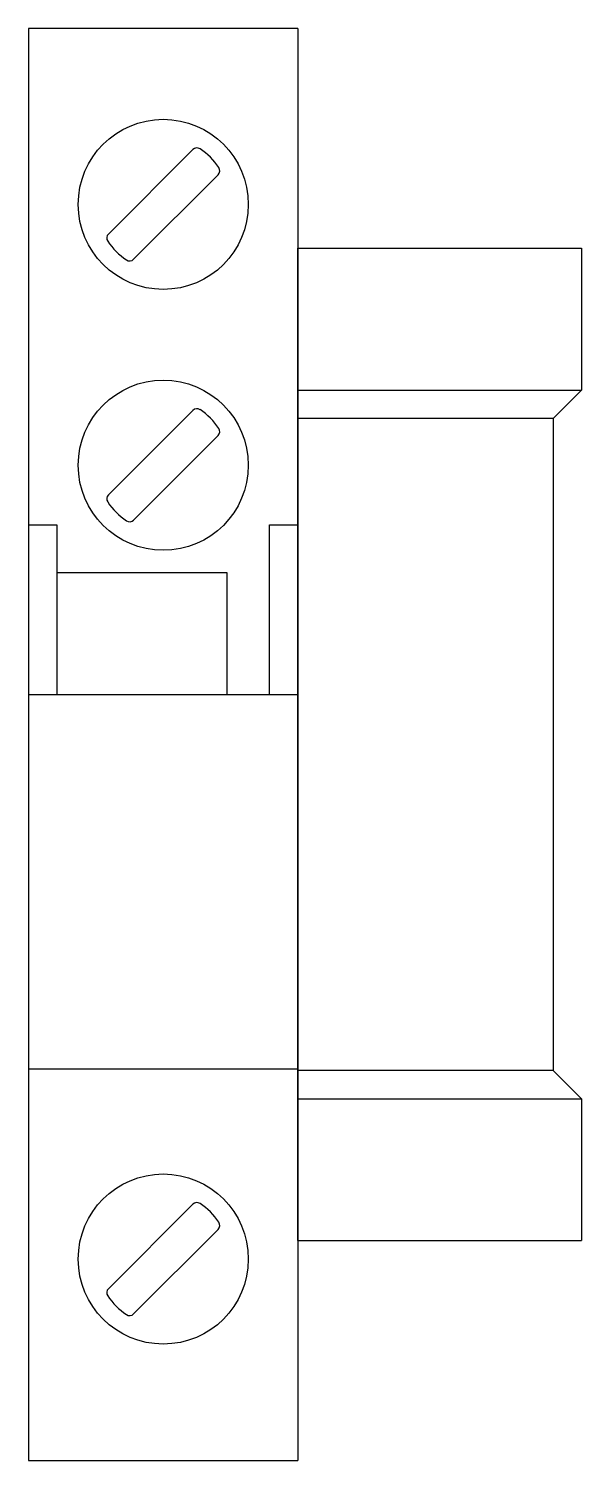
# Model space of a CAD drawing. Header units: inches. Extents: x 0 to 19.5, y 0 to 50.5.
import ezdxf

# ---------------------------------------------------------------- set-up
doc = ezdxf.new("R2010")
doc.units = ezdxf.units.IN
doc.layers.add('1', color=3, linetype='Continuous')
doc.layers.add('DIM', color=253, linetype='Continuous')

# ---------------------------------------------------------------- blocks, each defined once
blk = doc.blocks.new('jsfjdj')
at = {"layer": '1', "color": 7}
for p, q in [((244063.373, 5232.216, -0.002), (244063.373, 5222.716, -0.002)), ((244113.873, 5232.216, -0.002), (244063.373, 5232.216, -0.002)), ((244077.173, 5222.716, -0.002), (244077.173, 5232.216, -0.002)), ((244090.373, 5222.716, -0.002), (244090.373, 5232.216, -0.002)), ((244096.373, 5232.216, -0.002), (244096.373, 5231.216, -0.002)), ((244113.873, 5222.716, -0.002), (244113.873, 5232.216, -0.002)), ((244096.373, 5231.216, -0.002), (244090.373, 5231.216, -0.002)), ((244094.673, 5225.216, -0.002), (244094.673, 5231.216, -0.002)), ((244069.427, 5229.4, -0.002), (244072.407, 5226.421, -0.002)), ((244097.427, 5229.4, -0.002), (244100.407, 5226.421, -0.002)), ((244106.627, 5229.4, -0.002), (244109.607, 5226.421, -0.002)), ((244068.538, 5228.511, -0.002), (244071.518, 5225.532, -0.002)), ((244096.538, 5228.511, -0.002), (244099.518, 5225.532, -0.002)), ((244105.738, 5228.511, -0.002), (244108.718, 5225.532, -0.002)), ((244090.373, 5225.216, -0.002), (244094.673, 5225.216, -0.002)), ((244090.373, 5223.716, -0.002), (244096.373, 5223.716, -0.002)), ((244096.373, 5223.716, -0.002), (244096.373, 5222.716, -0.002)), ((244113.873, 5222.716, -0.002), (244063.373, 5222.716, -0.002))]:
    blk.add_line(p, q, dxfattribs=at)
for centre in [(244070.473, 5227.466, -0.002), (244098.473, 5227.466, -0.002), (244107.673, 5227.466, -0.002)]:
    blk.add_circle(centre, 3, dxfattribs=at)
for centre, radius, start, end in [((244070.473, 5227.466, -0.002), 2.35, 123.5008, 146.4992), ((244069.286, 5229.259, -0.002), 0.2, 45, 123.5008), ((244098.473, 5227.466, -0.002), 2.35, 123.5008, 146.4992), ((244097.286, 5229.259, -0.002), 0.2, 45, 123.5008), ((244107.673, 5227.466, -0.002), 2.35, 123.5008, 146.4992), ((244106.486, 5229.259, -0.002), 0.2, 45, 123.5008), ((244068.68, 5228.653, -0.002), 0.2, 146.4992, 225), ((244096.68, 5228.653, -0.002), 0.2, 146.4992, 225), ((244105.88, 5228.653, -0.002), 0.2, 146.4992, 225), ((244072.265, 5226.279, -0.002), 0.2, 326.4992, 45), ((244100.265, 5226.279, -0.002), 0.2, 326.4992, 45), ((244109.465, 5226.279, -0.002), 0.2, 326.4992, 45), ((244070.473, 5227.466, -0.002), 2.35, 303.5008, 326.4992), ((244098.473, 5227.466, -0.002), 2.35, 303.5008, 326.4992), ((244107.673, 5227.466, -0.002), 2.35, 303.5008, 326.4992), ((244071.659, 5225.673, -0.002), 0.2, 225, 303.5008), ((244099.659, 5225.673, -0.002), 0.2, 225, 303.5008), ((244108.859, 5225.673, -0.002), 0.2, 225, 303.5008)]:
    blk.add_arc(centre, radius, start, end, dxfattribs=at)
blk = doc.blocks.new('fjsfjdj')
at = {"layer": '1', "color": 7}
for p, q in [((244071.123, 5222.716, -0.002), (244071.123, 5212.716, -0.002)), ((244071.123, 5222.716, -0.002), (244106.123, 5222.716, -0.002)), ((244076.123, 5222.716, -0.002), (244076.123, 5212.716, -0.002)), ((244077.123, 5213.716, -0.002), (244077.123, 5222.716, -0.002)), ((244100.123, 5213.716, -0.002), (244100.123, 5222.716, -0.002)), ((244101.123, 5222.716, -0.002), (244101.123, 5212.716, -0.002)), ((244106.123, 5222.716, -0.002), (244106.123, 5212.716, -0.002)), ((244077.123, 5213.716, -0.002), (244076.123, 5212.716, -0.002)), ((244100.123, 5213.716, -0.002), (244077.123, 5213.716, -0.002)), ((244101.123, 5212.716, -0.002), (244100.123, 5213.716, -0.002)), ((244076.123, 5212.716, -0.002), (244071.123, 5212.716, -0.002)), ((244106.123, 5212.716, -0.002), (244101.123, 5212.716, -0.002))]:
    blk.add_line(p, q, dxfattribs=at)
blk = doc.blocks.new('domino chặn')
at = {"layer": 'DIM', "rotation": 90}
for name in ['jsfjdj', 'fjsfjdj']:
    blk.add_blockref(name, (-59120.374, -239673.806, 0.002), dxfattribs=at)

msp = doc.modelspace()

# ---------------------------------------------------------------- block references
msp.add_blockref('domino chặn', (64352.59, -4389.566))

doc.saveas('drawing.dxf')
